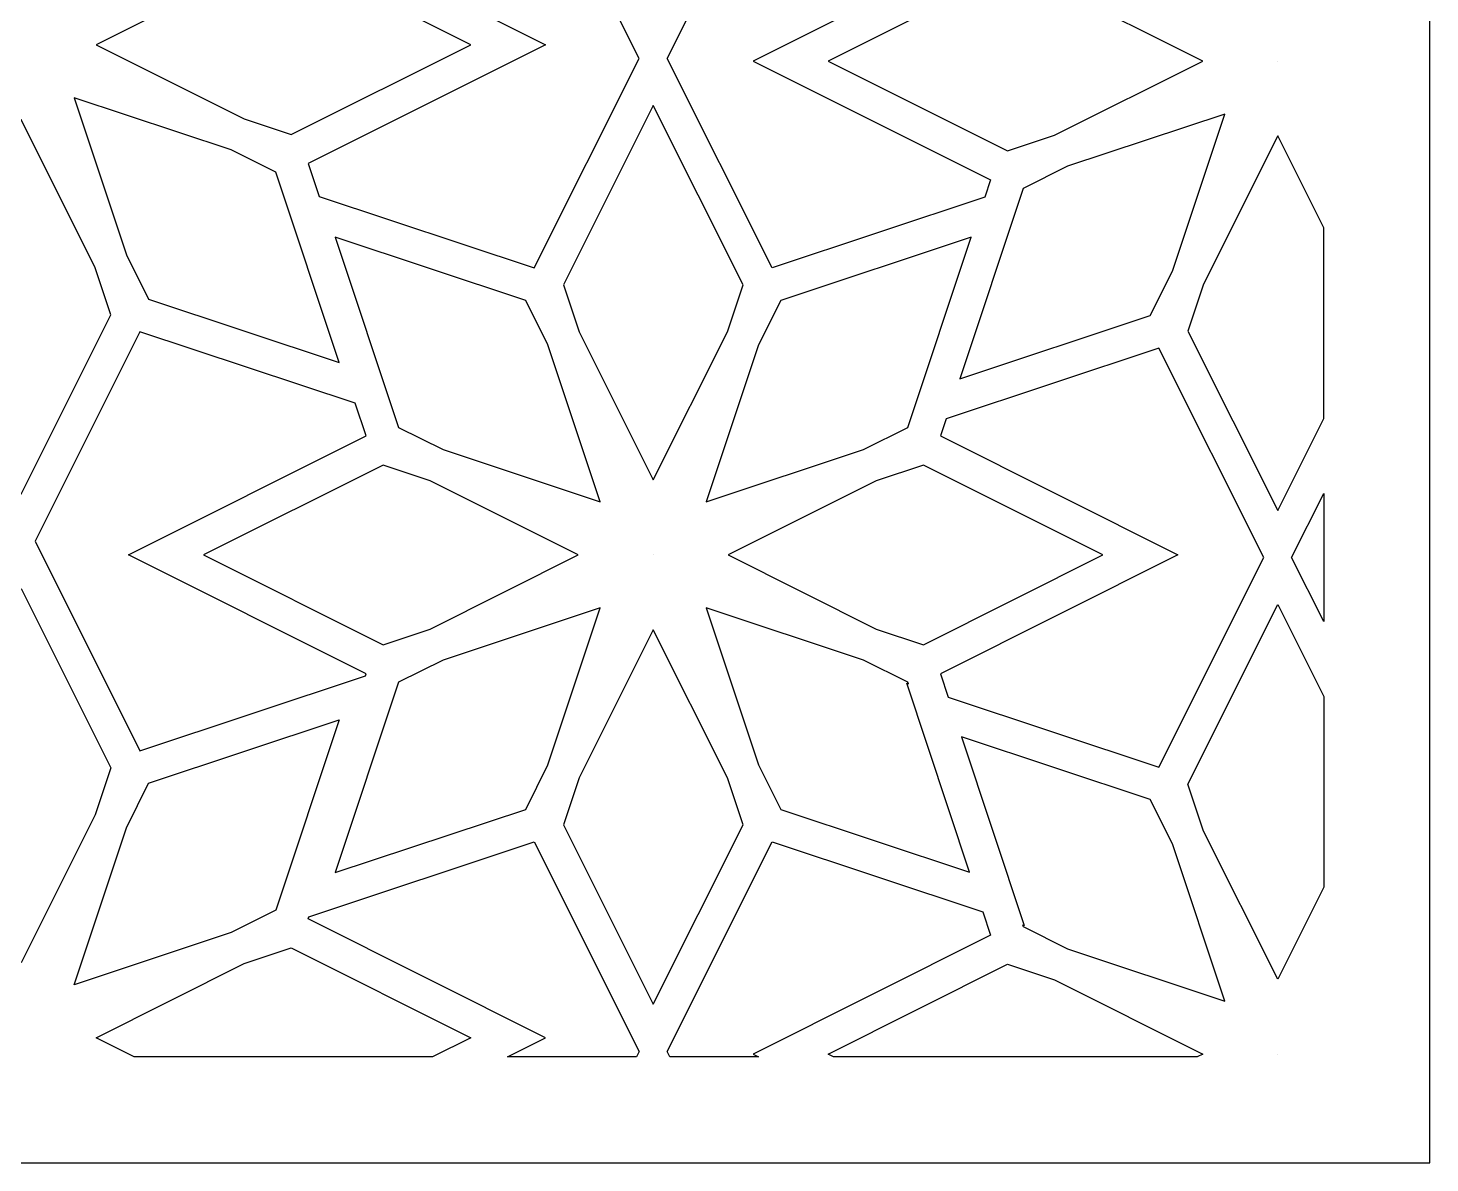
# Model space of a CAD drawing. Header units: centimetres. Extents: x 10.4 to 18.6, y -7.8 to 7.9.
# Drawn here: x 14.55 to 18.646, y -7.845 to -4.528 of the extents above; entities that cross this region are included whole.
import ezdxf

# ---------------------------------------------------------------- set-up
doc = ezdxf.new("R2010")
doc.units = ezdxf.units.CM
doc.header["$MEASUREMENT"] = 0
doc.layers.add('layer 1', color=7, linetype='Continuous')

msp = doc.modelspace()

# ---------------------------------------------------------------- linework, layer by layer
at = {"layer": 'layer 1', "color": 250}
for points, knots in [([(10.42224, -7.84535), (10.42224, -7.84535), (10.42224, -7.72814), (10.42224, -7.72814), (10.42224, -7.72814), (10.42224, -7.72814), (10.42224, -7.58875), (10.42224, -7.58875), (10.42224, -7.58875), (10.42224, -7.58875), (10.42224, -7.36993), (10.42224, -7.36993), (10.42224, -7.36993), (10.42224, -7.36993), (10.42224, -7.23053), (10.42224, -7.23053), (10.42224, -7.23053), (10.42224, -7.23053), (10.42224, -6.71387), (10.42224, -6.71387), (10.42224, -6.71387), (10.42224, -6.71387), (10.42224, -6.61053), (10.42224, -6.61053), (10.42224, -6.61053), (10.42224, -6.61053), (10.42224, -6.09295), (10.42224, -6.09295), (10.42224, -6.09295), (10.42224, -6.09295), (10.42224, -5.94718), (10.42224, -5.94718), (10.42224, -5.94718), (10.42224, -5.94718), (10.42224, -5.44548), (10.42224, -5.44548), (10.42224, -5.44548), (10.42224, -5.44548), (10.42224, -5.34215), (10.42224, -5.34215), (10.42224, -5.34215), (10.42224, -5.34215), (10.42224, -4.82549), (10.42224, -4.82549), (10.42224, -4.82549), (10.42224, -4.82549), (10.42224, -4.68609), (10.42224, -4.68609), (10.42224, -4.68609), (10.42224, -4.68609), (10.42224, -4.46727), (10.42224, -4.46727), (10.42224, -4.46727), (10.42224, -4.46727), (10.42224, -4.32787), (10.42224, -4.32787), (10.42224, -4.32787), (10.42224, -4.32787), (10.42224, -3.81121), (10.42224, -3.81121), (10.42224, -3.81121), (10.42224, -3.81121), (10.42224, -3.70788), (10.42224, -3.70788), (10.42224, -3.70788), (10.42224, -3.70788), (10.42224, -3.19029), (10.42224, -3.19029), (10.42224, -3.19029), (10.42224, -3.19029), (10.42224, -3.04452), (10.42224, -3.04452), (10.42224, -3.04452), (10.42224, -3.04452), (10.42224, -2.54281), (10.42224, -2.54281), (10.42224, -2.54281), (10.42224, -2.54281), (10.42224, -2.43948), (10.42224, -2.43948), (10.42224, -2.43948), (10.42224, -2.43948), (10.42224, -1.92282), (10.42224, -1.92282), (10.42224, -1.92282), (10.42224, -1.92282), (10.42224, -1.78342), (10.42224, -1.78342), (10.42224, -1.78342), (10.42224, -1.78342), (10.42224, -1.5646), (10.42224, -1.5646), (10.42224, -1.5646), (10.42224, -1.5646), (10.42224, -1.4252), (10.42224, -1.4252), (10.42224, -1.4252), (10.42224, -1.4252), (10.42224, -0.90854), (10.42224, -0.90854), (10.42224, -0.90854), (10.42224, -0.90854), (10.42224, -0.80521), (10.42224, -0.80521), (10.42224, -0.80521), (10.42224, -0.80521), (10.42224, -0.28762), (10.42224, -0.28762), (10.42224, -0.28762), (10.42224, -0.28762), (10.42224, -0.14185), (10.42224, -0.14185), (10.42224, -0.14185), (10.42224, -0.14185), (10.42224, 0.35984), (10.42224, 0.35984), (10.42224, 0.35984), (10.42224, 0.35984), (10.42224, 0.46317), (10.42224, 0.46317), (10.42224, 0.46317), (10.42224, 0.46317), (10.42224, 0.97984), (10.42224, 0.97984), (10.42224, 0.97984), (10.42224, 0.97984), (10.42224, 1.11923), (10.42224, 1.11923), (10.42224, 1.11923), (10.42224, 1.11923), (10.42224, 1.33806), (10.42224, 1.33806), (10.42224, 1.33806), (10.42224, 1.33806), (10.42224, 1.47745), (10.42224, 1.47745), (10.42224, 1.47745), (10.42224, 1.47745), (10.42224, 1.99411), (10.42224, 1.99411), (10.42224, 1.99411), (10.42224, 1.99411), (10.42224, 2.09745), (10.42224, 2.09745), (10.42224, 2.09745), (10.42224, 2.09745), (10.42224, 2.61503), (10.42224, 2.61503), (10.42224, 2.61503), (10.42224, 2.61503), (10.42224, 2.7608), (10.42224, 2.7608), (10.42224, 2.7608), (10.42224, 2.7608), (10.42224, 3.26252), (10.42224, 3.26252), (10.42224, 3.26252), (10.42224, 3.26252), (10.42224, 3.36585), (10.42224, 3.36585), (10.42224, 3.36585), (10.42224, 3.36585), (10.42224, 3.88251), (10.42224, 3.88251), (10.42224, 3.88251), (10.42224, 3.88251), (10.42224, 4.0219), (10.42224, 4.0219), (10.42224, 4.0219), (10.42224, 4.0219), (10.42224, 4.24073), (10.42224, 4.24073), (10.42224, 4.24073), (10.42224, 4.24073), (10.42224, 4.38012), (10.42224, 4.38012), (10.42224, 4.38012), (10.42224, 4.38012), (10.42224, 4.89679), (10.42224, 4.89679), (10.42224, 4.89679), (10.42224, 4.89679), (10.42224, 5.00012), (10.42224, 5.00012), (10.42224, 5.00012), (10.42224, 5.00012), (10.42224, 5.5177), (10.42224, 5.5177), (10.42224, 5.5177), (10.42224, 5.5177), (10.42224, 5.66348), (10.42224, 5.66348), (10.42224, 5.66348), (10.42224, 5.66348), (10.42224, 6.16517), (10.42224, 6.16517), (10.42224, 6.16517), (10.42224, 6.16517), (10.42224, 6.2685), (10.42224, 6.2685), (10.42224, 6.2685), (10.42224, 6.2685), (10.42224, 6.78516), (10.42224, 6.78516), (10.42224, 6.78516), (10.42224, 6.78516), (10.42224, 6.92456), (10.42224, 6.92456), (10.42224, 6.92456), (10.42224, 6.92456), (10.42224, 7.14338), (10.42224, 7.14338), (10.42224, 7.14338), (10.42224, 7.14338), (10.42224, 7.28278), (10.42224, 7.28278), (10.42224, 7.28278), (10.42224, 7.28278), (10.42224, 7.79944), (10.42224, 7.79944), (10.42224, 7.79944), (10.42224, 7.79944), (10.42224, 7.87875), (10.42224, 7.87875), (10.42224, 7.87875), (10.42224, 7.87875), (18.64635, 7.87875), (18.64635, 7.87875), (18.64635, 7.87875), (18.64635, 7.87875), (18.64635, 7.85755), (18.64635, 7.85755), (18.64635, 7.85755), (18.64635, 7.85755), (18.64635, 7.75422), (18.64635, 7.75422), (18.64635, 7.75422), (18.64635, 7.75422), (18.64635, 7.23755), (18.64635, 7.23755), (18.64635, 7.23755), (18.64635, 7.23755), (18.64635, 7.09941), (18.64635, 7.09941), (18.64635, 7.09941), (18.64635, 7.09941), (18.64635, 6.87311), (18.64635, 6.87311), (18.64635, 6.87311), (18.64635, 6.87311), (18.64635, 6.73498), (18.64635, 6.73498), (18.64635, 6.73498), (18.64635, 6.73498), (18.64635, 6.21832), (18.64635, 6.21832), (18.64635, 6.21832), (18.64635, 6.21832), (18.64635, 6.11498), (18.64635, 6.11498), (18.64635, 6.11498), (18.64635, 6.11498), (18.64635, 5.61579), (18.64635, 5.61579), (18.64635, 5.61579), (18.64635, 5.61579), (18.64635, 5.46994), (18.64635, 5.46994), (18.64635, 5.46994), (18.64635, 5.46994), (18.64635, 4.95488), (18.64635, 4.95488), (18.64635, 4.95488), (18.64635, 4.95488), (18.64635, 4.85154), (18.64635, 4.85154), (18.64635, 4.85154), (18.64635, 4.85154), (18.64635, 4.33488), (18.64635, 4.33488), (18.64635, 4.33488), (18.64635, 4.33488), (18.64635, 4.19674), (18.64635, 4.19674), (18.64635, 4.19674), (18.64635, 4.19674), (18.64635, 3.97044), (18.64635, 3.97044), (18.64635, 3.97044), (18.64635, 3.97044), (18.64635, 3.8323), (18.64635, 3.8323), (18.64635, 3.8323), (18.64635, 3.8323), (18.64635, 3.31564), (18.64635, 3.31564), (18.64635, 3.31564), (18.64635, 3.31564), (18.64635, 3.21231), (18.64635, 3.21231), (18.64635, 3.21231), (18.64635, 3.21231), (18.64635, 2.71314), (18.64635, 2.71314), (18.64635, 2.71314), (18.64635, 2.71314), (18.64635, 2.56729), (18.64635, 2.56729), (18.64635, 2.56729), (18.64635, 2.56729), (18.64635, 2.05222), (18.64635, 2.05222), (18.64635, 2.05222), (18.64635, 2.05222), (18.64635, 1.94889), (18.64635, 1.94889), (18.64635, 1.94889), (18.64635, 1.94889), (18.64635, 1.43222), (18.64635, 1.43222), (18.64635, 1.43222), (18.64635, 1.43222), (18.64635, 1.29409), (18.64635, 1.29409), (18.64635, 1.29409), (18.64635, 1.29409), (18.64635, 1.06779), (18.64635, 1.06779), (18.64635, 1.06779), (18.64635, 1.06779), (18.64635, 0.92965), (18.64635, 0.92965), (18.64635, 0.92965), (18.64635, 0.92965), (18.64635, 0.41299), (18.64635, 0.41299), (18.64635, 0.41299), (18.64635, 0.41299), (18.64635, 0.30965), (18.64635, 0.30965), (18.64635, 0.30965), (18.64635, 0.30965), (18.64635, -0.18953), (18.64635, -0.18953), (18.64635, -0.18953), (18.64635, -0.18953), (18.64635, -0.33539), (18.64635, -0.33539), (18.64635, -0.33539), (18.64635, -0.33539), (18.64635, -0.85045), (18.64635, -0.85045), (18.64635, -0.85045), (18.64635, -0.85045), (18.64635, -0.95378), (18.64635, -0.95378), (18.64635, -0.95378), (18.64635, -0.95378), (18.64635, -1.47044), (18.64635, -1.47044), (18.64635, -1.47044), (18.64635, -1.47044), (18.64635, -1.60858), (18.64635, -1.60858), (18.64635, -1.60858), (18.64635, -1.60858), (18.64635, -1.83488), (18.64635, -1.83488), (18.64635, -1.83488), (18.64635, -1.83488), (18.64635, -1.97302), (18.64635, -1.97302), (18.64635, -1.97302), (18.64635, -1.97302), (18.64635, -2.48968), (18.64635, -2.48968), (18.64635, -2.48968), (18.64635, -2.48968), (18.64635, -2.59302), (18.64635, -2.59302), (18.64635, -2.59302), (18.64635, -2.59302), (18.64635, -3.09219), (18.64635, -3.09219), (18.64635, -3.09219), (18.64635, -3.09219), (18.64635, -3.23804), (18.64635, -3.23804), (18.64635, -3.23804), (18.64635, -3.23804), (18.64635, -3.7531), (18.64635, -3.7531), (18.64635, -3.7531), (18.64635, -3.7531), (18.64635, -3.85644), (18.64635, -3.85644), (18.64635, -3.85644), (18.64635, -3.85644), (18.64635, -4.3731), (18.64635, -4.3731), (18.64635, -4.3731), (18.64635, -4.3731), (18.64635, -4.51124), (18.64635, -4.51124), (18.64635, -4.51124), (18.64635, -4.51124), (18.64635, -4.73754), (18.64635, -4.73754), (18.64635, -4.73754), (18.64635, -4.73754), (18.64635, -4.87568), (18.64635, -4.87568), (18.64635, -4.87568), (18.64635, -4.87568), (18.64635, -5.39234), (18.64635, -5.39234), (18.64635, -5.39234), (18.64635, -5.39234), (18.64635, -5.49567), (18.64635, -5.49567), (18.64635, -5.49567), (18.64635, -5.49567), (18.64635, -5.99486), (18.64635, -5.99486), (18.64635, -5.99486), (18.64635, -5.99486), (18.64635, -6.14071), (18.64635, -6.14071), (18.64635, -6.14071), (18.64635, -6.14071), (18.64635, -6.65577), (18.64635, -6.65577), (18.64635, -6.65577), (18.64635, -6.65577), (18.64635, -6.75911), (18.64635, -6.75911), (18.64635, -6.75911), (18.64635, -6.75911), (18.64635, -7.27577), (18.64635, -7.27577), (18.64635, -7.27577), (18.64635, -7.27577), (18.64635, -7.41391), (18.64635, -7.41391), (18.64635, -7.41391), (18.64635, -7.41391), (18.64635, -7.64021), (18.64635, -7.64021), (18.64635, -7.64021), (18.64635, -7.64021), (18.64635, -7.77835), (18.64635, -7.77835), (18.64635, -7.77835), (18.64635, -7.77835), (18.64635, -7.84535), (18.64635, -7.84535), (18.64635, -7.84535), (18.64635, -7.84535), (10.42224, -7.84535), (10.42224, -7.84535)], [0, 0, 0, 0, 0.0086207, 0.0086207, 0.0086207, 0.0086207, 0.0172414, 0.0172414, 0.0172414, 0.0172414, 0.0258621, 0.0258621, 0.0258621, 0.0258621, 0.0344828, 0.0344828, 0.0344828, 0.0344828, 0.0431034, 0.0431034, 0.0431034, 0.0431034, 0.0517241, 0.0517241, 0.0517241, 0.0517241, 0.0603448, 0.0603448, 0.0603448, 0.0603448, 0.0689655, 0.0689655, 0.0689655, 0.0689655, 0.0775862, 0.0775862, 0.0775862, 0.0775862, 0.0862069, 0.0862069, 0.0862069, 0.0862069, 0.0948276, 0.0948276, 0.0948276, 0.0948276, 0.1034483, 0.1034483, 0.1034483, 0.1034483, 0.112069, 0.112069, 0.112069, 0.112069, 0.1206897, 0.1206897, 0.1206897, 0.1206897, 0.1293103, 0.1293103, 0.1293103, 0.1293103, 0.137931, 0.137931, 0.137931, 0.137931, 0.1465517, 0.1465517, 0.1465517, 0.1465517, 0.1551724, 0.1551724, 0.1551724, 0.1551724, 0.1637931, 0.1637931, 0.1637931, 0.1637931, 0.1724138, 0.1724138, 0.1724138, 0.1724138, 0.1810345, 0.1810345, 0.1810345, 0.1810345, 0.1896552, 0.1896552, 0.1896552, 0.1896552, 0.1982759, 0.1982759, 0.1982759, 0.1982759, 0.2068966, 0.2068966, 0.2068966, 0.2068966, 0.2155172, 0.2155172, 0.2155172, 0.2155172, 0.2241379, 0.2241379, 0.2241379, 0.2241379, 0.2327586, 0.2327586, 0.2327586, 0.2327586, 0.2413793, 0.2413793, 0.2413793, 0.2413793, 0.25, 0.25, 0.25, 0.25, 0.2586207, 0.2586207, 0.2586207, 0.2586207, 0.2672414, 0.2672414, 0.2672414, 0.2672414, 0.2758621, 0.2758621, 0.2758621, 0.2758621, 0.2844828, 0.2844828, 0.2844828, 0.2844828, 0.2931034, 0.2931034, 0.2931034, 0.2931034, 0.3017241, 0.3017241, 0.3017241, 0.3017241, 0.3103448, 0.3103448, 0.3103448, 0.3103448, 0.3189655, 0.3189655, 0.3189655, 0.3189655, 0.3275862, 0.3275862, 0.3275862, 0.3275862, 0.3362069, 0.3362069, 0.3362069, 0.3362069, 0.3448276, 0.3448276, 0.3448276, 0.3448276, 0.3534483, 0.3534483, 0.3534483, 0.3534483, 0.362069, 0.362069, 0.362069, 0.362069, 0.3706897, 0.3706897, 0.3706897, 0.3706897, 0.3793103, 0.3793103, 0.3793103, 0.3793103, 0.387931, 0.387931, 0.387931, 0.387931, 0.3965517, 0.3965517, 0.3965517, 0.3965517, 0.4051724, 0.4051724, 0.4051724, 0.4051724, 0.4137931, 0.4137931, 0.4137931, 0.4137931, 0.4224138, 0.4224138, 0.4224138, 0.4224138, 0.4310345, 0.4310345, 0.4310345, 0.4310345, 0.4396552, 0.4396552, 0.4396552, 0.4396552, 0.4482759, 0.4482759, 0.4482759, 0.4482759, 0.4568966, 0.4568966, 0.4568966, 0.4568966, 0.4655172, 0.4655172, 0.4655172, 0.4655172, 0.4741379, 0.4741379, 0.4741379, 0.4741379, 0.4827586, 0.4827586, 0.4827586, 0.4827586, 0.4913793, 0.4913793, 0.4913793, 0.4913793, 0.5, 0.5, 0.5, 0.5, 0.5086207, 0.5086207, 0.5086207, 0.5086207, 0.5172414, 0.5172414, 0.5172414, 0.5172414, 0.5258621, 0.5258621, 0.5258621, 0.5258621, 0.5344828, 0.5344828, 0.5344828, 0.5344828, 0.5431034, 0.5431034, 0.5431034, 0.5431034, 0.5517241, 0.5517241, 0.5517241, 0.5517241, 0.5603448, 0.5603448, 0.5603448, 0.5603448, 0.5689655, 0.5689655, 0.5689655, 0.5689655, 0.5775862, 0.5775862, 0.5775862, 0.5775862, 0.5862069, 0.5862069, 0.5862069, 0.5862069, 0.5948276, 0.5948276, 0.5948276, 0.5948276, 0.6034483, 0.6034483, 0.6034483, 0.6034483, 0.612069, 0.612069, 0.612069, 0.612069, 0.6206897, 0.6206897, 0.6206897, 0.6206897, 0.6293103, 0.6293103, 0.6293103, 0.6293103, 0.637931, 0.637931, 0.637931, 0.637931, 0.6465517, 0.6465517, 0.6465517, 0.6465517, 0.6551724, 0.6551724, 0.6551724, 0.6551724, 0.6637931, 0.6637931, 0.6637931, 0.6637931, 0.6724138, 0.6724138, 0.6724138, 0.6724138, 0.6810345, 0.6810345, 0.6810345, 0.6810345, 0.6896552, 0.6896552, 0.6896552, 0.6896552, 0.6982759, 0.6982759, 0.6982759, 0.6982759, 0.7068966, 0.7068966, 0.7068966, 0.7068966, 0.7155172, 0.7155172, 0.7155172, 0.7155172, 0.7241379, 0.7241379, 0.7241379, 0.7241379, 0.7327586, 0.7327586, 0.7327586, 0.7327586, 0.7413793, 0.7413793, 0.7413793, 0.7413793, 0.75, 0.75, 0.75, 0.75, 0.7586207, 0.7586207, 0.7586207, 0.7586207, 0.7672414, 0.7672414, 0.7672414, 0.7672414, 0.7758621, 0.7758621, 0.7758621, 0.7758621, 0.7844828, 0.7844828, 0.7844828, 0.7844828, 0.7931034, 0.7931034, 0.7931034, 0.7931034, 0.8017241, 0.8017241, 0.8017241, 0.8017241, 0.8103448, 0.8103448, 0.8103448, 0.8103448, 0.8189655, 0.8189655, 0.8189655, 0.8189655, 0.8275862, 0.8275862, 0.8275862, 0.8275862, 0.8362069, 0.8362069, 0.8362069, 0.8362069, 0.8448276, 0.8448276, 0.8448276, 0.8448276, 0.8534483, 0.8534483, 0.8534483, 0.8534483, 0.862069, 0.862069, 0.862069, 0.862069, 0.8706897, 0.8706897, 0.8706897, 0.8706897, 0.8793103, 0.8793103, 0.8793103, 0.8793103, 0.887931, 0.887931, 0.887931, 0.887931, 0.8965517, 0.8965517, 0.8965517, 0.8965517, 0.9051724, 0.9051724, 0.9051724, 0.9051724, 0.9137931, 0.9137931, 0.9137931, 0.9137931, 0.9224138, 0.9224138, 0.9224138, 0.9224138, 0.9310345, 0.9310345, 0.9310345, 0.9310345, 0.9396552, 0.9396552, 0.9396552, 0.9396552, 0.9482759, 0.9482759, 0.9482759, 0.9482759, 0.9568966, 0.9568966, 0.9568966, 0.9568966, 0.9655172, 0.9655172, 0.9655172, 0.9655172, 0.9741379, 0.9741379, 0.9741379, 0.9741379, 0.9827586, 0.9827586, 0.9827586, 0.9827586, 1, 1, 1, 1]), ([(15.37081, -4.22305), (15.37081, -4.22305), (16.02943, -4.00401), (16.02943, -4.00401), (16.02943, -4.00401), (16.02943, -4.00401), (16.33617, -4.61645), (16.33617, -4.61645), (16.33617, -4.61645), (16.33617, -4.61645), (16.02943, -5.22889), (16.02943, -5.22889), (16.02943, -5.22889), (16.02943, -5.22889), (15.40057, -5.01974), (15.40057, -5.01974), (15.40057, -5.01974), (15.40057, -5.01974), (15.36878, -4.92415), (15.36878, -4.92415), (15.36878, -4.92415), (15.36878, -4.92415), (16.06256, -4.57667), (16.06256, -4.57667), (16.06256, -4.57667), (16.06256, -4.57667), (15.36877, -4.22919), (15.36877, -4.22919), (15.36877, -4.22919), (15.36877, -4.22919), (15.37081, -4.22305), (15.37081, -4.22305)], [0, 0, 0, 0, 0.1111111, 0.1111111, 0.1111111, 0.1111111, 0.2222222, 0.2222222, 0.2222222, 0.2222222, 0.3333333, 0.3333333, 0.3333333, 0.3333333, 0.4444444, 0.4444444, 0.4444444, 0.4444444, 0.5555556, 0.5555556, 0.5555556, 0.5555556, 0.6666667, 0.6666667, 0.6666667, 0.6666667, 0.7777778, 0.7777778, 0.7777778, 0.7777778, 1, 1, 1, 1]), ([(17.3399, -4.20872), (17.3399, -4.20872), (16.72439, -4.00402), (16.72439, -4.00402), (16.72439, -4.00402), (16.72439, -4.00402), (16.41766, -4.61645), (16.41766, -4.61645), (16.41766, -4.61645), (16.41766, -4.61645), (16.72439, -5.22888), (16.72439, -5.22888), (16.72439, -5.22888), (16.72439, -5.22888), (17.34585, -5.0222), (17.34585, -5.0222), (17.34585, -5.0222), (17.34585, -5.0222), (17.36259, -4.97188), (17.36259, -4.97188), (17.36259, -4.97188), (17.36259, -4.97188), (16.6688, -4.62439), (16.6688, -4.62439), (16.6688, -4.62439), (16.6688, -4.62439), (17.36258, -4.27692), (17.36258, -4.27692), (17.36258, -4.27692), (17.36258, -4.27692), (17.3399, -4.20872), (17.3399, -4.20872)], [0, 0, 0, 0, 0.1111111, 0.1111111, 0.1111111, 0.1111111, 0.2222222, 0.2222222, 0.2222222, 0.2222222, 0.3333333, 0.3333333, 0.3333333, 0.3333333, 0.4444444, 0.4444444, 0.4444444, 0.4444444, 0.5555556, 0.5555556, 0.5555556, 0.5555556, 0.6666667, 0.6666667, 0.6666667, 0.6666667, 0.7777778, 0.7777778, 0.7777778, 0.7777778, 1, 1, 1, 1]), ([(15.31936, -4.83924), (15.31936, -4.83924), (15.18161, -4.79343), (15.18161, -4.79343), (15.18161, -4.79343), (15.18161, -4.79343), (14.74883, -4.57667), (14.74883, -4.57667), (14.74883, -4.57667), (14.74883, -4.57667), (15.1816, -4.35992), (15.1816, -4.35992), (15.1816, -4.35992), (15.1816, -4.35992), (15.31936, -4.31411), (15.31936, -4.31411), (15.31936, -4.31411), (15.31936, -4.31411), (15.84361, -4.57667), (15.84361, -4.57667), (15.84361, -4.57667), (15.84361, -4.57667), (15.31936, -4.83924), (15.31936, -4.83924)], [0, 0, 0, 0, 0.1428571, 0.1428571, 0.1428571, 0.1428571, 0.2857143, 0.2857143, 0.2857143, 0.2857143, 0.4285714, 0.4285714, 0.4285714, 0.4285714, 0.5714286, 0.5714286, 0.5714286, 0.5714286, 0.7142857, 0.7142857, 0.7142857, 0.7142857, 1, 1, 1, 1]), ([(17.54976, -4.84115), (17.54976, -4.84115), (17.412, -4.88696), (17.412, -4.88696), (17.412, -4.88696), (17.412, -4.88696), (16.88775, -4.62439), (16.88775, -4.62439), (16.88775, -4.62439), (16.88775, -4.62439), (17.412, -4.36183), (17.412, -4.36183), (17.412, -4.36183), (17.412, -4.36183), (17.54975, -4.40764), (17.54975, -4.40764), (17.54975, -4.40764), (17.54975, -4.40764), (17.98252, -4.62439), (17.98252, -4.62439), (17.98252, -4.62439), (17.98252, -4.62439), (17.54976, -4.84115), (17.54976, -4.84115)], [0, 0, 0, 0, 0.1428571, 0.1428571, 0.1428571, 0.1428571, 0.2857143, 0.2857143, 0.2857143, 0.2857143, 0.4285714, 0.4285714, 0.4285714, 0.4285714, 0.5714286, 0.5714286, 0.5714286, 0.5714286, 0.7142857, 0.7142857, 0.7142857, 0.7142857, 1, 1, 1, 1]), ([(18.20147, -4.6244), (18.20147, -4.6244), (18.20148, -4.62439), (18.20148, -4.62439), (18.20148, -4.62439), (18.20148, -4.62439), (18.20147, -4.62439), (18.20147, -4.62439), (18.20147, -4.62439), (18.20147, -4.62439), (18.20147, -4.62439), (18.20147, -4.62439), (18.20147, -4.62439), (18.20147, -4.62439), (18.20147, -4.62439), (18.20147, -4.62439), (18.20147, -4.62439), (18.20147, -4.62439), (18.20147, -4.62439), (18.20147, -4.62439), (18.20147, -4.62439), (18.20147, -4.62439), (18.20149, -4.62438), (18.20149, -4.62438), (18.20149, -4.62438), (18.20149, -4.62438), (18.20148, -4.62439), (18.20148, -4.62439), (18.20148, -4.62439), (18.20148, -4.62439), (18.20149, -4.62439), (18.20149, -4.62439), (18.20149, -4.62439), (18.20149, -4.62439), (18.20148, -4.62439), (18.20148, -4.62439), (18.20148, -4.62439), (18.20148, -4.62439), (18.20149, -4.62439), (18.20149, -4.62439), (18.20149, -4.62439), (18.20149, -4.62439), (18.20149, -4.62439), (18.20149, -4.62439), (18.20149, -4.62439), (18.20149, -4.62439), (18.20149, -4.6244), (18.20149, -4.6244), (18.20149, -4.6244), (18.20149, -4.6244), (18.20149, -4.62439), (18.20149, -4.62439), (18.20149, -4.62439), (18.20149, -4.62439), (18.20148, -4.62441), (18.20148, -4.62441), (18.20148, -4.62441), (18.20148, -4.62441), (18.20148, -4.6244), (18.20148, -4.6244), (18.20148, -4.6244), (18.20148, -4.6244), (18.20147, -4.6244), (18.20147, -4.6244)], [0, 0, 0, 0, 0.0588235, 0.0588235, 0.0588235, 0.0588235, 0.1176471, 0.1176471, 0.1176471, 0.1176471, 0.1764706, 0.1764706, 0.1764706, 0.1764706, 0.2352941, 0.2352941, 0.2352941, 0.2352941, 0.2941176, 0.2941176, 0.2941176, 0.2941176, 0.3529412, 0.3529412, 0.3529412, 0.3529412, 0.4117647, 0.4117647, 0.4117647, 0.4117647, 0.4705882, 0.4705882, 0.4705882, 0.4705882, 0.5294118, 0.5294118, 0.5294118, 0.5294118, 0.5882353, 0.5882353, 0.5882353, 0.5882353, 0.6470588, 0.6470588, 0.6470588, 0.6470588, 0.7058824, 0.7058824, 0.7058824, 0.7058824, 0.7647059, 0.7647059, 0.7647059, 0.7647059, 0.8235294, 0.8235294, 0.8235294, 0.8235294, 0.8823529, 0.8823529, 0.8823529, 0.8823529, 1, 1, 1, 1]), ([(14.90246, -5.32058), (14.90246, -5.32058), (14.83746, -5.19079), (14.83746, -5.19079), (14.83746, -5.19079), (14.83746, -5.19079), (14.6847, -4.7315), (14.6847, -4.7315), (14.6847, -4.7315), (14.6847, -4.7315), (15.14399, -4.88425), (15.14399, -4.88425), (15.14399, -4.88425), (15.14399, -4.88425), (15.27379, -4.94926), (15.27379, -4.94926), (15.27379, -4.94926), (15.27379, -4.94926), (15.45883, -5.50562), (15.45883, -5.50562), (15.45883, -5.50562), (15.45883, -5.50562), (14.90246, -5.32058), (14.90246, -5.32058)], [0, 0, 0, 0, 0.1428571, 0.1428571, 0.1428571, 0.1428571, 0.2857143, 0.2857143, 0.2857143, 0.2857143, 0.4285714, 0.4285714, 0.4285714, 0.4285714, 0.5714286, 0.5714286, 0.5714286, 0.5714286, 0.7142857, 0.7142857, 0.7142857, 0.7142857, 1, 1, 1, 1]), ([(16.63948, -5.2783), (16.63948, -5.2783), (16.59367, -5.41604), (16.59367, -5.41604), (16.59367, -5.41604), (16.59367, -5.41604), (16.37692, -5.84882), (16.37692, -5.84882), (16.37692, -5.84882), (16.37692, -5.84882), (16.16017, -5.41606), (16.16017, -5.41606), (16.16017, -5.41606), (16.16017, -5.41606), (16.11435, -5.2783), (16.11435, -5.2783), (16.11435, -5.2783), (16.11435, -5.2783), (16.37691, -4.75405), (16.37691, -4.75405), (16.37691, -4.75405), (16.37691, -4.75405), (16.63948, -5.2783), (16.63948, -5.2783)], [0, 0, 0, 0, 0.1428571, 0.1428571, 0.1428571, 0.1428571, 0.2857143, 0.2857143, 0.2857143, 0.2857143, 0.4285714, 0.4285714, 0.4285714, 0.4285714, 0.5714286, 0.5714286, 0.5714286, 0.5714286, 0.7142857, 0.7142857, 0.7142857, 0.7142857, 1, 1, 1, 1]), ([(17.45757, -4.99698), (17.45757, -4.99698), (17.58737, -4.93197), (17.58737, -4.93197), (17.58737, -4.93197), (17.58737, -4.93197), (18.04666, -4.77922), (18.04666, -4.77922), (18.04666, -4.77922), (18.04666, -4.77922), (17.89391, -5.2385), (17.89391, -5.2385), (17.89391, -5.2385), (17.89391, -5.2385), (17.8289, -5.36831), (17.8289, -5.36831), (17.8289, -5.36831), (17.8289, -5.36831), (17.27254, -5.55334), (17.27254, -5.55334), (17.27254, -5.55334), (17.27254, -5.55334), (17.45757, -4.99698), (17.45757, -4.99698)], [0, 0, 0, 0, 0.1428571, 0.1428571, 0.1428571, 0.1428571, 0.2857143, 0.2857143, 0.2857143, 0.2857143, 0.4285714, 0.4285714, 0.4285714, 0.4285714, 0.5714286, 0.5714286, 0.5714286, 0.5714286, 0.7142857, 0.7142857, 0.7142857, 0.7142857, 1, 1, 1, 1]), ([(14.26731, -5.36616), (14.26731, -5.36616), (14.31313, -5.22841), (14.31313, -5.22841), (14.31313, -5.22841), (14.31313, -5.22841), (14.52988, -4.79563), (14.52988, -4.79563), (14.52988, -4.79563), (14.52988, -4.79563), (14.74664, -5.2284), (14.74664, -5.2284), (14.74664, -5.2284), (14.74664, -5.2284), (14.79245, -5.36616), (14.79245, -5.36616), (14.79245, -5.36616), (14.79245, -5.36616), (14.52988, -5.8904), (14.52988, -5.8904), (14.52988, -5.8904), (14.52988, -5.8904), (14.26731, -5.36616), (14.26731, -5.36616)], [0, 0, 0, 0, 0.1428571, 0.1428571, 0.1428571, 0.1428571, 0.2857143, 0.2857143, 0.2857143, 0.2857143, 0.4285714, 0.4285714, 0.4285714, 0.4285714, 0.5714286, 0.5714286, 0.5714286, 0.5714286, 0.7142857, 0.7142857, 0.7142857, 0.7142857, 1, 1, 1, 1]), ([(17.93892, -5.41387), (17.93892, -5.41387), (17.98473, -5.27613), (17.98473, -5.27613), (17.98473, -5.27613), (17.98473, -5.27613), (18.20149, -4.84334), (18.20149, -4.84334), (18.20149, -4.84334), (18.20149, -4.84334), (18.33601, -5.11194), (18.33601, -5.11194), (18.33601, -5.11194), (18.33601, -5.11194), (18.33601, -5.66953), (18.33601, -5.66953), (18.33601, -5.66953), (18.33601, -5.66953), (18.20149, -5.93812), (18.20149, -5.93812), (18.20149, -5.93812), (18.20149, -5.93812), (17.93892, -5.41387), (17.93892, -5.41387)], [0, 0, 0, 0, 0.1428571, 0.1428571, 0.1428571, 0.1428571, 0.2857143, 0.2857143, 0.2857143, 0.2857143, 0.4285714, 0.4285714, 0.4285714, 0.4285714, 0.5714286, 0.5714286, 0.5714286, 0.5714286, 0.7142857, 0.7142857, 0.7142857, 0.7142857, 1, 1, 1, 1]), ([(16.00433, -5.32388), (16.00433, -5.32388), (16.06934, -5.45367), (16.06934, -5.45367), (16.06934, -5.45367), (16.06934, -5.45367), (16.22209, -5.91296), (16.22209, -5.91296), (16.22209, -5.91296), (16.22209, -5.91296), (15.7628, -5.76021), (15.7628, -5.76021), (15.7628, -5.76021), (15.7628, -5.76021), (15.633, -5.6952), (15.633, -5.6952), (15.633, -5.6952), (15.633, -5.6952), (15.44797, -5.13884), (15.44797, -5.13884), (15.44797, -5.13884), (15.44797, -5.13884), (16.00433, -5.32388), (16.00433, -5.32388)], [0, 0, 0, 0, 0.1428571, 0.1428571, 0.1428571, 0.1428571, 0.2857143, 0.2857143, 0.2857143, 0.2857143, 0.4285714, 0.4285714, 0.4285714, 0.4285714, 0.5714286, 0.5714286, 0.5714286, 0.5714286, 0.7142857, 0.7142857, 0.7142857, 0.7142857, 1, 1, 1, 1]), ([(17.12083, -5.6952), (17.12083, -5.6952), (16.99103, -5.7602), (16.99103, -5.7602), (16.99103, -5.7602), (16.99103, -5.7602), (16.53174, -5.91295), (16.53174, -5.91295), (16.53174, -5.91295), (16.53174, -5.91295), (16.68449, -5.45367), (16.68449, -5.45367), (16.68449, -5.45367), (16.68449, -5.45367), (16.7495, -5.32386), (16.7495, -5.32386), (16.7495, -5.32386), (16.7495, -5.32386), (17.30586, -5.13883), (17.30586, -5.13883), (17.30586, -5.13883), (17.30586, -5.13883), (17.12083, -5.6952), (17.12083, -5.6952)], [0, 0, 0, 0, 0.1428571, 0.1428571, 0.1428571, 0.1428571, 0.2857143, 0.2857143, 0.2857143, 0.2857143, 0.4285714, 0.4285714, 0.4285714, 0.4285714, 0.5714286, 0.5714286, 0.5714286, 0.5714286, 0.7142857, 0.7142857, 0.7142857, 0.7142857, 1, 1, 1, 1]), ([(15.50623, -5.62472), (15.50623, -5.62472), (15.53802, -5.72031), (15.53802, -5.72031), (15.53802, -5.72031), (15.53802, -5.72031), (14.84424, -6.06779), (14.84424, -6.06779), (14.84424, -6.06779), (14.84424, -6.06779), (15.53803, -6.41527), (15.53803, -6.41527), (15.53803, -6.41527), (15.53803, -6.41527), (15.53599, -6.4214), (15.53599, -6.4214), (15.53599, -6.4214), (15.53599, -6.4214), (14.87737, -6.64045), (14.87737, -6.64045), (14.87737, -6.64045), (14.87737, -6.64045), (14.57062, -6.02801), (14.57062, -6.02801), (14.57062, -6.02801), (14.57062, -6.02801), (14.87737, -5.41557), (14.87737, -5.41557), (14.87737, -5.41557), (14.87737, -5.41557), (15.50623, -5.62472), (15.50623, -5.62472)], [0, 0, 0, 0, 0.1111111, 0.1111111, 0.1111111, 0.1111111, 0.2222222, 0.2222222, 0.2222222, 0.2222222, 0.3333333, 0.3333333, 0.3333333, 0.3333333, 0.4444444, 0.4444444, 0.4444444, 0.4444444, 0.5555556, 0.5555556, 0.5555556, 0.5555556, 0.6666667, 0.6666667, 0.6666667, 0.6666667, 0.7777778, 0.7777778, 0.7777778, 0.7777778, 1, 1, 1, 1]), ([(17.2385, -6.48345), (17.2385, -6.48345), (17.21582, -6.41525), (17.21582, -6.41525), (17.21582, -6.41525), (17.21582, -6.41525), (17.90959, -6.06778), (17.90959, -6.06778), (17.90959, -6.06778), (17.90959, -6.06778), (17.21581, -5.72029), (17.21581, -5.72029), (17.21581, -5.72029), (17.21581, -5.72029), (17.23255, -5.66997), (17.23255, -5.66997), (17.23255, -5.66997), (17.23255, -5.66997), (17.85401, -5.46329), (17.85401, -5.46329), (17.85401, -5.46329), (17.85401, -5.46329), (18.16074, -6.07572), (18.16074, -6.07572), (18.16074, -6.07572), (18.16074, -6.07572), (17.85401, -6.68816), (17.85401, -6.68816), (17.85401, -6.68816), (17.85401, -6.68816), (17.2385, -6.48345), (17.2385, -6.48345)], [0, 0, 0, 0, 0.1111111, 0.1111111, 0.1111111, 0.1111111, 0.2222222, 0.2222222, 0.2222222, 0.2222222, 0.3333333, 0.3333333, 0.3333333, 0.3333333, 0.4444444, 0.4444444, 0.4444444, 0.4444444, 0.5555556, 0.5555556, 0.5555556, 0.5555556, 0.6666667, 0.6666667, 0.6666667, 0.6666667, 0.7777778, 0.7777778, 0.7777778, 0.7777778, 1, 1, 1, 1]), ([(15.72519, -6.28454), (15.72519, -6.28454), (15.58744, -6.33035), (15.58744, -6.33035), (15.58744, -6.33035), (15.58744, -6.33035), (15.06319, -6.06779), (15.06319, -6.06779), (15.06319, -6.06779), (15.06319, -6.06779), (15.58744, -5.80522), (15.58744, -5.80522), (15.58744, -5.80522), (15.58744, -5.80522), (15.72518, -5.85103), (15.72518, -5.85103), (15.72518, -5.85103), (15.72518, -5.85103), (16.15796, -6.06779), (16.15796, -6.06779), (16.15796, -6.06779), (16.15796, -6.06779), (15.72519, -6.28454), (15.72519, -6.28454)], [0, 0, 0, 0, 0.1428571, 0.1428571, 0.1428571, 0.1428571, 0.2857143, 0.2857143, 0.2857143, 0.2857143, 0.4285714, 0.4285714, 0.4285714, 0.4285714, 0.5714286, 0.5714286, 0.5714286, 0.5714286, 0.7142857, 0.7142857, 0.7142857, 0.7142857, 1, 1, 1, 1]), ([(17.1664, -6.33034), (17.1664, -6.33034), (17.02865, -6.28453), (17.02865, -6.28453), (17.02865, -6.28453), (17.02865, -6.28453), (16.59587, -6.06778), (16.59587, -6.06778), (16.59587, -6.06778), (16.59587, -6.06778), (17.02864, -5.85103), (17.02864, -5.85103), (17.02864, -5.85103), (17.02864, -5.85103), (17.1664, -5.80521), (17.1664, -5.80521), (17.1664, -5.80521), (17.1664, -5.80521), (17.69064, -6.06778), (17.69064, -6.06778), (17.69064, -6.06778), (17.69064, -6.06778), (17.1664, -6.33034), (17.1664, -6.33034)], [0, 0, 0, 0, 0.1428571, 0.1428571, 0.1428571, 0.1428571, 0.2857143, 0.2857143, 0.2857143, 0.2857143, 0.4285714, 0.4285714, 0.4285714, 0.4285714, 0.5714286, 0.5714286, 0.5714286, 0.5714286, 0.7142857, 0.7142857, 0.7142857, 0.7142857, 1, 1, 1, 1]), ([(18.33601, -5.88848), (18.33601, -5.88848), (18.24223, -6.07572), (18.24223, -6.07572), (18.24223, -6.07572), (18.24223, -6.07572), (18.33601, -6.26297), (18.33601, -6.26297), (18.33601, -6.26297), (18.33601, -6.26297), (18.33601, -5.88848), (18.33601, -5.88848)], [0, 0, 0, 0, 0.25, 0.25, 0.25, 0.25, 0.5, 0.5, 0.5, 0.5, 1, 1, 1, 1]), ([(16.3769, -6.06779), (16.3769, -6.06779), (16.37692, -6.06779), (16.37692, -6.06779), (16.37692, -6.06779), (16.37692, -6.06779), (16.37691, -6.06778), (16.37691, -6.06778), (16.37691, -6.06778), (16.37691, -6.06778), (16.37691, -6.06778), (16.37691, -6.06778), (16.37691, -6.06778), (16.37691, -6.06778), (16.37691, -6.06777), (16.37691, -6.06777), (16.37691, -6.06777), (16.37691, -6.06777), (16.37691, -6.06778), (16.37691, -6.06778), (16.37691, -6.06778), (16.37691, -6.06778), (16.37692, -6.06776), (16.37692, -6.06776), (16.37692, -6.06776), (16.37692, -6.06776), (16.37692, -6.06778), (16.37692, -6.06778), (16.37692, -6.06778), (16.37692, -6.06778), (16.37693, -6.06777), (16.37693, -6.06777), (16.37693, -6.06777), (16.37693, -6.06777), (16.37692, -6.06778), (16.37692, -6.06778), (16.37692, -6.06778), (16.37692, -6.06778), (16.37694, -6.06779), (16.37694, -6.06779), (16.37694, -6.06779), (16.37694, -6.06779), (16.37692, -6.06778), (16.37692, -6.06778), (16.37692, -6.06778), (16.37692, -6.06778), (16.37692, -6.06779), (16.37692, -6.06779), (16.37692, -6.06779), (16.37692, -6.06779), (16.37692, -6.06778), (16.37692, -6.06778), (16.37692, -6.06778), (16.37692, -6.06778), (16.37692, -6.0678), (16.37692, -6.0678), (16.37692, -6.0678), (16.37692, -6.0678), (16.37692, -6.06779), (16.37692, -6.06779), (16.37692, -6.06779), (16.37692, -6.06779), (16.3769, -6.06779), (16.3769, -6.06779)], [0, 0, 0, 0, 0.0588235, 0.0588235, 0.0588235, 0.0588235, 0.1176471, 0.1176471, 0.1176471, 0.1176471, 0.1764706, 0.1764706, 0.1764706, 0.1764706, 0.2352941, 0.2352941, 0.2352941, 0.2352941, 0.2941176, 0.2941176, 0.2941176, 0.2941176, 0.3529412, 0.3529412, 0.3529412, 0.3529412, 0.4117647, 0.4117647, 0.4117647, 0.4117647, 0.4705882, 0.4705882, 0.4705882, 0.4705882, 0.5294118, 0.5294118, 0.5294118, 0.5294118, 0.5882353, 0.5882353, 0.5882353, 0.5882353, 0.6470588, 0.6470588, 0.6470588, 0.6470588, 0.7058824, 0.7058824, 0.7058824, 0.7058824, 0.7647059, 0.7647059, 0.7647059, 0.7647059, 0.8235294, 0.8235294, 0.8235294, 0.8235294, 0.8823529, 0.8823529, 0.8823529, 0.8823529, 1, 1, 1, 1]), ([(14.26731, -6.68986), (14.26731, -6.68986), (14.31313, -6.82761), (14.31313, -6.82761), (14.31313, -6.82761), (14.31313, -6.82761), (14.52988, -7.26039), (14.52988, -7.26039), (14.52988, -7.26039), (14.52988, -7.26039), (14.74664, -6.82761), (14.74664, -6.82761), (14.74664, -6.82761), (14.74664, -6.82761), (14.79245, -6.68986), (14.79245, -6.68986), (14.79245, -6.68986), (14.79245, -6.68986), (14.52988, -6.16561), (14.52988, -6.16561), (14.52988, -6.16561), (14.52988, -6.16561), (14.26731, -6.68986), (14.26731, -6.68986)], [0, 0, 0, 0, 0.1428571, 0.1428571, 0.1428571, 0.1428571, 0.2857143, 0.2857143, 0.2857143, 0.2857143, 0.4285714, 0.4285714, 0.4285714, 0.4285714, 0.5714286, 0.5714286, 0.5714286, 0.5714286, 0.7142857, 0.7142857, 0.7142857, 0.7142857, 1, 1, 1, 1]), ([(15.63301, -6.44037), (15.63301, -6.44037), (15.7628, -6.37536), (15.7628, -6.37536), (15.7628, -6.37536), (15.7628, -6.37536), (16.2221, -6.22261), (16.2221, -6.22261), (16.2221, -6.22261), (16.2221, -6.22261), (16.06934, -6.68189), (16.06934, -6.68189), (16.06934, -6.68189), (16.06934, -6.68189), (16.00434, -6.81169), (16.00434, -6.81169), (16.00434, -6.81169), (16.00434, -6.81169), (15.44798, -6.99673), (15.44798, -6.99673), (15.44798, -6.99673), (15.44798, -6.99673), (15.63301, -6.44037), (15.63301, -6.44037)], [0, 0, 0, 0, 0.1428571, 0.1428571, 0.1428571, 0.1428571, 0.2857143, 0.2857143, 0.2857143, 0.2857143, 0.4285714, 0.4285714, 0.4285714, 0.4285714, 0.5714286, 0.5714286, 0.5714286, 0.5714286, 0.7142857, 0.7142857, 0.7142857, 0.7142857, 1, 1, 1, 1]), ([(16.7495, -6.81169), (16.7495, -6.81169), (16.6845, -6.68189), (16.6845, -6.68189), (16.6845, -6.68189), (16.6845, -6.68189), (16.53174, -6.2226), (16.53174, -6.2226), (16.53174, -6.2226), (16.53174, -6.2226), (16.99103, -6.37535), (16.99103, -6.37535), (16.99103, -6.37535), (16.99103, -6.37535), (17.12083, -6.44036), (17.12083, -6.44036), (17.12083, -6.44036), (17.12083, -6.44036), (17.12231, -6.44481), (17.12231, -6.44481), (17.12231, -6.44481), (17.12231, -6.44481), (17.11771, -6.44328), (17.11771, -6.44328), (17.11771, -6.44328), (17.11771, -6.44328), (17.30127, -6.9952), (17.30127, -6.9952), (17.30127, -6.9952), (17.30127, -6.9952), (16.7495, -6.81169), (16.7495, -6.81169)], [0, 0, 0, 0, 0.1111111, 0.1111111, 0.1111111, 0.1111111, 0.2222222, 0.2222222, 0.2222222, 0.2222222, 0.3333333, 0.3333333, 0.3333333, 0.3333333, 0.4444444, 0.4444444, 0.4444444, 0.4444444, 0.5555556, 0.5555556, 0.5555556, 0.5555556, 0.6666667, 0.6666667, 0.6666667, 0.6666667, 0.7777778, 0.7777778, 0.7777778, 0.7777778, 1, 1, 1, 1]), ([(17.93892, -6.73758), (17.93892, -6.73758), (17.98473, -6.87532), (17.98473, -6.87532), (17.98473, -6.87532), (17.98473, -6.87532), (18.20149, -7.3081), (18.20149, -7.3081), (18.20149, -7.3081), (18.20149, -7.3081), (18.33601, -7.03951), (18.33601, -7.03951), (18.33601, -7.03951), (18.33601, -7.03951), (18.33601, -6.48192), (18.33601, -6.48192), (18.33601, -6.48192), (18.33601, -6.48192), (18.20149, -6.21333), (18.20149, -6.21333), (18.20149, -6.21333), (18.20149, -6.21333), (17.93892, -6.73758), (17.93892, -6.73758)], [0, 0, 0, 0, 0.1428571, 0.1428571, 0.1428571, 0.1428571, 0.2857143, 0.2857143, 0.2857143, 0.2857143, 0.4285714, 0.4285714, 0.4285714, 0.4285714, 0.5714286, 0.5714286, 0.5714286, 0.5714286, 0.7142857, 0.7142857, 0.7142857, 0.7142857, 1, 1, 1, 1]), ([(16.11435, -6.85726), (16.11435, -6.85726), (16.16017, -6.71952), (16.16017, -6.71952), (16.16017, -6.71952), (16.16017, -6.71952), (16.37692, -6.28673), (16.37692, -6.28673), (16.37692, -6.28673), (16.37692, -6.28673), (16.59367, -6.7195), (16.59367, -6.7195), (16.59367, -6.7195), (16.59367, -6.7195), (16.63949, -6.85726), (16.63949, -6.85726), (16.63949, -6.85726), (16.63949, -6.85726), (16.37692, -7.38151), (16.37692, -7.38151), (16.37692, -7.38151), (16.37692, -7.38151), (16.11435, -6.85726), (16.11435, -6.85726)], [0, 0, 0, 0, 0.1428571, 0.1428571, 0.1428571, 0.1428571, 0.2857143, 0.2857143, 0.2857143, 0.2857143, 0.4285714, 0.4285714, 0.4285714, 0.4285714, 0.5714286, 0.5714286, 0.5714286, 0.5714286, 0.7142857, 0.7142857, 0.7142857, 0.7142857, 1, 1, 1, 1]), ([(14.90246, -6.73543), (14.90246, -6.73543), (14.83746, -6.86523), (14.83746, -6.86523), (14.83746, -6.86523), (14.83746, -6.86523), (14.6847, -7.32452), (14.6847, -7.32452), (14.6847, -7.32452), (14.6847, -7.32452), (15.14399, -7.17177), (15.14399, -7.17177), (15.14399, -7.17177), (15.14399, -7.17177), (15.27379, -7.10676), (15.27379, -7.10676), (15.27379, -7.10676), (15.27379, -7.10676), (15.45883, -6.5504), (15.45883, -6.5504), (15.45883, -6.5504), (15.45883, -6.5504), (14.90246, -6.73543), (14.90246, -6.73543)], [0, 0, 0, 0, 0.1428571, 0.1428571, 0.1428571, 0.1428571, 0.2857143, 0.2857143, 0.2857143, 0.2857143, 0.4285714, 0.4285714, 0.4285714, 0.4285714, 0.5714286, 0.5714286, 0.5714286, 0.5714286, 0.7142857, 0.7142857, 0.7142857, 0.7142857, 1, 1, 1, 1]), ([(17.45609, -7.15002), (17.45609, -7.15002), (17.46069, -7.15154), (17.46069, -7.15154), (17.46069, -7.15154), (17.46069, -7.15154), (17.27714, -6.59964), (17.27714, -6.59964), (17.27714, -6.59964), (17.27714, -6.59964), (17.8289, -6.78314), (17.8289, -6.78314), (17.8289, -6.78314), (17.8289, -6.78314), (17.89391, -6.91294), (17.89391, -6.91294), (17.89391, -6.91294), (17.89391, -6.91294), (18.04666, -7.37223), (18.04666, -7.37223), (18.04666, -7.37223), (18.04666, -7.37223), (17.58737, -7.21948), (17.58737, -7.21948), (17.58737, -7.21948), (17.58737, -7.21948), (17.45757, -7.15447), (17.45757, -7.15447), (17.45757, -7.15447), (17.45757, -7.15447), (17.45609, -7.15002), (17.45609, -7.15002)], [0, 0, 0, 0, 0.1111111, 0.1111111, 0.1111111, 0.1111111, 0.2222222, 0.2222222, 0.2222222, 0.2222222, 0.3333333, 0.3333333, 0.3333333, 0.3333333, 0.4444444, 0.4444444, 0.4444444, 0.4444444, 0.5555556, 0.5555556, 0.5555556, 0.5555556, 0.6666667, 0.6666667, 0.6666667, 0.6666667, 0.7777778, 0.7777778, 0.7777778, 0.7777778, 1, 1, 1, 1]), ([(16.32822, -7.535), (16.32822, -7.535), (16.33618, -7.51911), (16.33618, -7.51911), (16.33618, -7.51911), (16.33618, -7.51911), (16.02944, -6.90668), (16.02944, -6.90668), (16.02944, -6.90668), (16.02944, -6.90668), (15.37082, -7.12572), (15.37082, -7.12572), (15.37082, -7.12572), (15.37082, -7.12572), (15.36878, -7.13187), (15.36878, -7.13187), (15.36878, -7.13187), (15.36878, -7.13187), (16.06256, -7.47934), (16.06256, -7.47934), (16.06256, -7.47934), (16.06256, -7.47934), (15.95143, -7.535), (15.95143, -7.535), (15.95143, -7.535), (15.95143, -7.535), (16.32822, -7.535), (16.32822, -7.535)], [0, 0, 0, 0, 0.125, 0.125, 0.125, 0.125, 0.25, 0.25, 0.25, 0.25, 0.375, 0.375, 0.375, 0.375, 0.5, 0.5, 0.5, 0.5, 0.625, 0.625, 0.625, 0.625, 0.75, 0.75, 0.75, 0.75, 1, 1, 1, 1]), ([(16.68467, -7.535), (16.68467, -7.535), (16.6688, -7.52706), (16.6688, -7.52706), (16.6688, -7.52706), (16.6688, -7.52706), (17.36259, -7.17957), (17.36259, -7.17957), (17.36259, -7.17957), (17.36259, -7.17957), (17.33991, -7.11138), (17.33991, -7.11138), (17.33991, -7.11138), (17.33991, -7.11138), (16.7244, -6.90667), (16.7244, -6.90667), (16.7244, -6.90667), (16.7244, -6.90667), (16.41766, -7.51911), (16.41766, -7.51911), (16.41766, -7.51911), (16.41766, -7.51911), (16.42562, -7.535), (16.42562, -7.535), (16.42562, -7.535), (16.42562, -7.535), (16.68467, -7.535), (16.68467, -7.535)], [0, 0, 0, 0, 0.125, 0.125, 0.125, 0.125, 0.25, 0.25, 0.25, 0.25, 0.375, 0.375, 0.375, 0.375, 0.5, 0.5, 0.5, 0.5, 0.625, 0.625, 0.625, 0.625, 0.75, 0.75, 0.75, 0.75, 1, 1, 1, 1]), ([(15.31936, -7.21678), (15.31936, -7.21678), (15.18161, -7.26259), (15.18161, -7.26259), (15.18161, -7.26259), (15.18161, -7.26259), (14.74883, -7.47934), (14.74883, -7.47934), (14.74883, -7.47934), (14.74883, -7.47934), (14.85996, -7.535), (14.85996, -7.535), (14.85996, -7.535), (14.85996, -7.535), (15.73248, -7.535), (15.73248, -7.535), (15.73248, -7.535), (15.73248, -7.535), (15.84361, -7.47935), (15.84361, -7.47935), (15.84361, -7.47935), (15.84361, -7.47935), (15.31936, -7.21678), (15.31936, -7.21678)], [0, 0, 0, 0, 0.1428571, 0.1428571, 0.1428571, 0.1428571, 0.2857143, 0.2857143, 0.2857143, 0.2857143, 0.4285714, 0.4285714, 0.4285714, 0.4285714, 0.5714286, 0.5714286, 0.5714286, 0.5714286, 0.7142857, 0.7142857, 0.7142857, 0.7142857, 1, 1, 1, 1]), ([(17.54976, -7.3103), (17.54976, -7.3103), (17.412, -7.26449), (17.412, -7.26449), (17.412, -7.26449), (17.412, -7.26449), (16.88775, -7.52706), (16.88775, -7.52706), (16.88775, -7.52706), (16.88775, -7.52706), (16.90362, -7.535), (16.90362, -7.535), (16.90362, -7.535), (16.90362, -7.535), (17.96666, -7.535), (17.96666, -7.535), (17.96666, -7.535), (17.96666, -7.535), (17.98252, -7.52706), (17.98252, -7.52706), (17.98252, -7.52706), (17.98252, -7.52706), (17.54976, -7.3103), (17.54976, -7.3103)], [0, 0, 0, 0, 0.1428571, 0.1428571, 0.1428571, 0.1428571, 0.2857143, 0.2857143, 0.2857143, 0.2857143, 0.4285714, 0.4285714, 0.4285714, 0.4285714, 0.5714286, 0.5714286, 0.5714286, 0.5714286, 0.7142857, 0.7142857, 0.7142857, 0.7142857, 1, 1, 1, 1]), ([(18.20147, -7.52705), (18.20147, -7.52705), (18.20148, -7.52706), (18.20148, -7.52706), (18.20148, -7.52706), (18.20148, -7.52706), (18.20147, -7.52706), (18.20147, -7.52706), (18.20147, -7.52706), (18.20147, -7.52706), (18.20147, -7.52706), (18.20147, -7.52706), (18.20147, -7.52706), (18.20147, -7.52706), (18.20147, -7.52707), (18.20147, -7.52707), (18.20147, -7.52707), (18.20147, -7.52707), (18.20147, -7.52706), (18.20147, -7.52706), (18.20147, -7.52706), (18.20147, -7.52706), (18.20149, -7.52708), (18.20149, -7.52708), (18.20149, -7.52708), (18.20149, -7.52708), (18.20148, -7.52706), (18.20148, -7.52706), (18.20148, -7.52706), (18.20148, -7.52706), (18.20149, -7.52706), (18.20149, -7.52706), (18.20149, -7.52706), (18.20149, -7.52706), (18.20148, -7.52706), (18.20148, -7.52706), (18.20148, -7.52706), (18.20148, -7.52706), (18.20149, -7.52706), (18.20149, -7.52706), (18.20149, -7.52706), (18.20149, -7.52706), (18.20149, -7.52706), (18.20149, -7.52706), (18.20149, -7.52706), (18.20149, -7.52706), (18.20149, -7.52705), (18.20149, -7.52705), (18.20149, -7.52705), (18.20149, -7.52705), (18.20149, -7.52706), (18.20149, -7.52706), (18.20149, -7.52706), (18.20149, -7.52706), (18.20148, -7.52704), (18.20148, -7.52704), (18.20148, -7.52704), (18.20148, -7.52704), (18.20148, -7.52705), (18.20148, -7.52705), (18.20148, -7.52705), (18.20148, -7.52705), (18.20147, -7.52705), (18.20147, -7.52705)], [0, 0, 0, 0, 0.0588235, 0.0588235, 0.0588235, 0.0588235, 0.1176471, 0.1176471, 0.1176471, 0.1176471, 0.1764706, 0.1764706, 0.1764706, 0.1764706, 0.2352941, 0.2352941, 0.2352941, 0.2352941, 0.2941176, 0.2941176, 0.2941176, 0.2941176, 0.3529412, 0.3529412, 0.3529412, 0.3529412, 0.4117647, 0.4117647, 0.4117647, 0.4117647, 0.4705882, 0.4705882, 0.4705882, 0.4705882, 0.5294118, 0.5294118, 0.5294118, 0.5294118, 0.5882353, 0.5882353, 0.5882353, 0.5882353, 0.6470588, 0.6470588, 0.6470588, 0.6470588, 0.7058824, 0.7058824, 0.7058824, 0.7058824, 0.7647059, 0.7647059, 0.7647059, 0.7647059, 0.8235294, 0.8235294, 0.8235294, 0.8235294, 0.8823529, 0.8823529, 0.8823529, 0.8823529, 1, 1, 1, 1])]:
    msp.add_open_spline(points, degree=3, knots=knots, dxfattribs=at)

doc.saveas('drawing.dxf')
